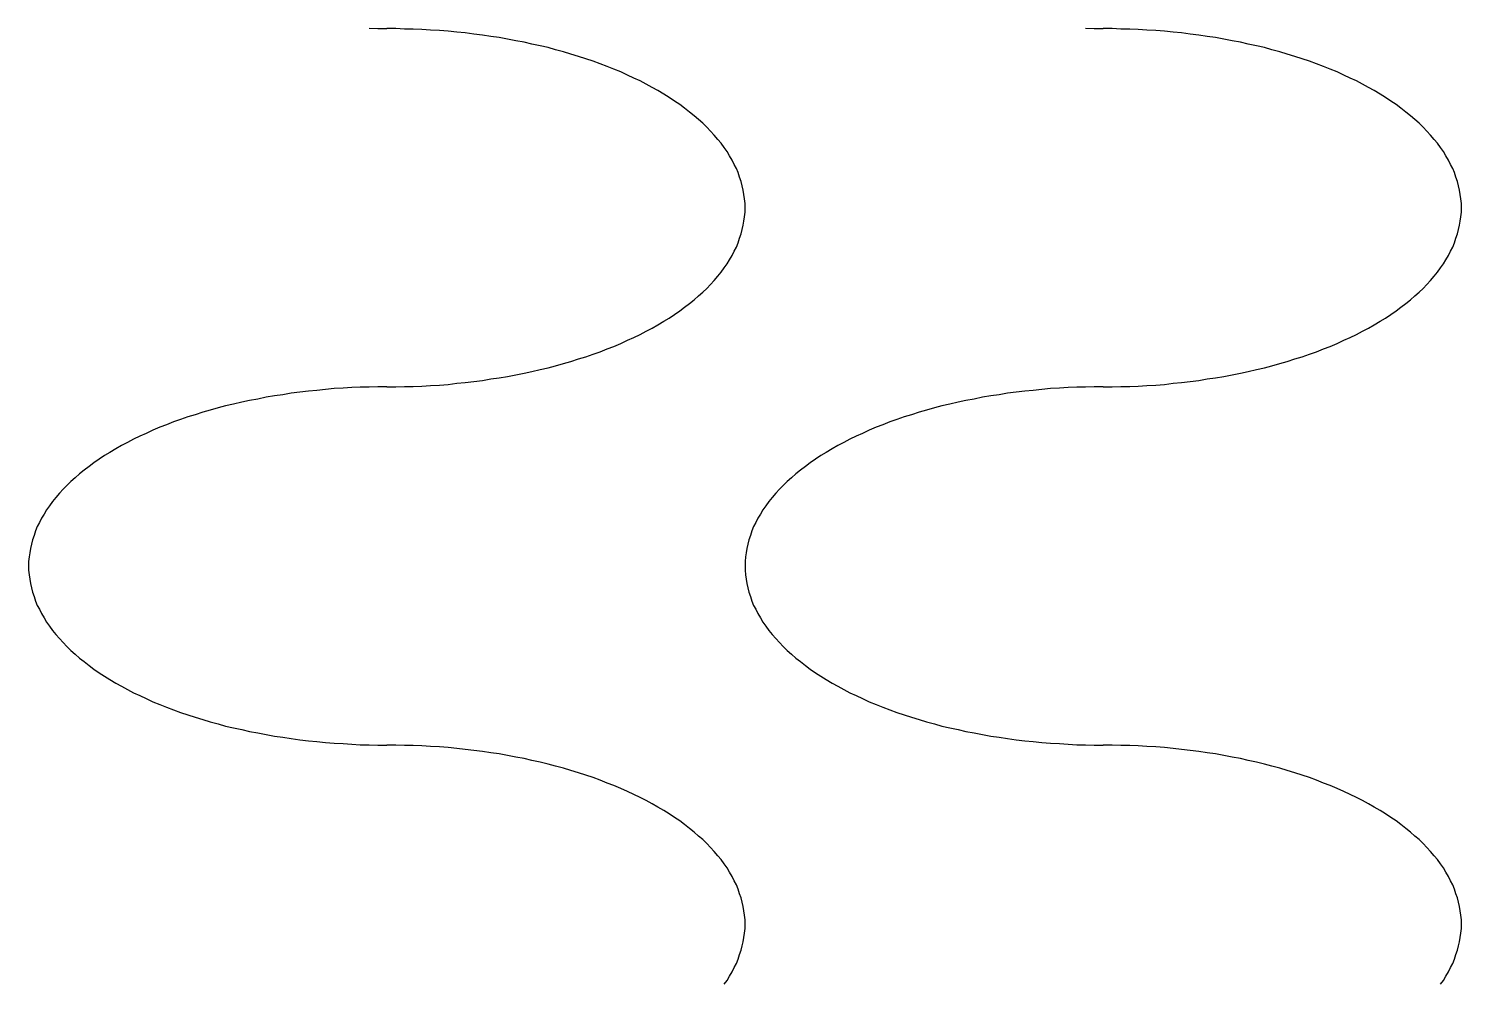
# Model space of a CAD drawing. Extents: x 0 to 40, y 0 to 70.
# Drawn here: x 29.6 to 30, y 56.8337 to 57.1 of the extents above; entities that cross this region are included whole.
import ezdxf

# ---------------------------------------------------------------- set-up
doc = ezdxf.new("R2010")
doc.units = 0
doc.layers.add('AL_FOIL', color=2, linetype='CONTINUOUS')

msp = doc.modelspace()

# ---------------------------------------------------------------- linework, layer by layer
at = {"layer": 'AL_FOIL'}
for p, q in [((29.6951, 57.1001), (29.6975, 57.1)), ((29.6975, 57.1), (29.7, 57.1)), ((29.7025, 57.1), (29.7, 57.1)), ((29.7049, 57.0999), (29.7025, 57.1)), ((29.8951, 57.1001), (29.8975, 57.1)), ((29.8975, 57.1), (29.9, 57.1)), ((29.9025, 57.1), (29.9, 57.1)), ((29.9049, 57.0999), (29.9025, 57.1)), ((29.7074, 57.0999), (29.7049, 57.0999)), ((29.7098, 57.0998), (29.7074, 57.0999)), ((29.7122, 57.0996), (29.7098, 57.0998)), ((29.7147, 57.0995), (29.7122, 57.0996)), ((29.7171, 57.0993), (29.7147, 57.0995)), ((29.7195, 57.099), (29.7171, 57.0993)), ((29.7219, 57.0988), (29.7195, 57.099)), ((29.7243, 57.0985), (29.7219, 57.0988)), ((29.7267, 57.0982), (29.7243, 57.0985)), ((29.729, 57.0978), (29.7267, 57.0982)), ((29.7314, 57.0975), (29.729, 57.0978)), ((29.7337, 57.0971), (29.7314, 57.0975)), ((29.736, 57.0966), (29.7337, 57.0971)), ((29.7383, 57.0962), (29.736, 57.0966)), ((29.7405, 57.0957), (29.7383, 57.0962)), ((29.9074, 57.0999), (29.9049, 57.0999)), ((29.9098, 57.0998), (29.9074, 57.0999)), ((29.9122, 57.0996), (29.9098, 57.0998)), ((29.9147, 57.0995), (29.9122, 57.0996)), ((29.9171, 57.0993), (29.9147, 57.0995)), ((29.9195, 57.099), (29.9171, 57.0993)), ((29.9219, 57.0988), (29.9195, 57.099)), ((29.9243, 57.0985), (29.9219, 57.0988)), ((29.9267, 57.0982), (29.9243, 57.0985)), ((29.929, 57.0978), (29.9267, 57.0982)), ((29.9314, 57.0975), (29.929, 57.0978)), ((29.9337, 57.0971), (29.9314, 57.0975)), ((29.936, 57.0966), (29.9337, 57.0971)), ((29.9383, 57.0962), (29.936, 57.0966)), ((29.9405, 57.0957), (29.9383, 57.0962)), ((29.7428, 57.0952), (29.7405, 57.0957)), ((29.745, 57.0947), (29.7428, 57.0952)), ((29.7471, 57.0941), (29.745, 57.0947)), ((29.7493, 57.0935), (29.7471, 57.0941)), ((29.7514, 57.0929), (29.7493, 57.0935)), ((29.7535, 57.0922), (29.7514, 57.0929)), ((29.7556, 57.0916), (29.7535, 57.0922)), ((29.9428, 57.0952), (29.9405, 57.0957)), ((29.945, 57.0947), (29.9428, 57.0952)), ((29.9471, 57.0941), (29.945, 57.0947)), ((29.9493, 57.0935), (29.9471, 57.0941)), ((29.9514, 57.0929), (29.9493, 57.0935)), ((29.9535, 57.0922), (29.9514, 57.0929)), ((29.9556, 57.0916), (29.9535, 57.0922)), ((29.7576, 57.0909), (29.7556, 57.0916)), ((29.7596, 57.0902), (29.7576, 57.0909)), ((29.7615, 57.0894), (29.7596, 57.0902)), ((29.7634, 57.0887), (29.7615, 57.0894)), ((29.7653, 57.0879), (29.7634, 57.0887)), ((29.9576, 57.0909), (29.9556, 57.0916)), ((29.9596, 57.0902), (29.9576, 57.0909)), ((29.9615, 57.0894), (29.9596, 57.0902)), ((29.9634, 57.0887), (29.9615, 57.0894)), ((29.9653, 57.0879), (29.9634, 57.0887)), ((29.7672, 57.087), (29.7653, 57.0879)), ((29.769, 57.0862), (29.7672, 57.087)), ((29.7707, 57.0854), (29.769, 57.0862)), ((29.7724, 57.0845), (29.7707, 57.0854)), ((29.7741, 57.0836), (29.7724, 57.0845)), ((29.9672, 57.087), (29.9653, 57.0879)), ((29.969, 57.0862), (29.9672, 57.087)), ((29.9707, 57.0854), (29.969, 57.0862)), ((29.9724, 57.0845), (29.9707, 57.0854)), ((29.9741, 57.0836), (29.9724, 57.0845)), ((29.7757, 57.0827), (29.7741, 57.0836)), ((29.7773, 57.0817), (29.7757, 57.0827)), ((29.7788, 57.0808), (29.7773, 57.0817)), ((29.7803, 57.0798), (29.7788, 57.0808)), ((29.9757, 57.0827), (29.9741, 57.0836)), ((29.9773, 57.0817), (29.9757, 57.0827)), ((29.9788, 57.0808), (29.9773, 57.0817)), ((29.9803, 57.0798), (29.9788, 57.0808)), ((29.7818, 57.0788), (29.7803, 57.0798)), ((29.7831, 57.0778), (29.7818, 57.0788)), ((29.7845, 57.0767), (29.7831, 57.0778)), ((29.7858, 57.0757), (29.7845, 57.0767)), ((29.9818, 57.0788), (29.9803, 57.0798)), ((29.9831, 57.0778), (29.9818, 57.0788)), ((29.9845, 57.0767), (29.9831, 57.0778)), ((29.9858, 57.0757), (29.9845, 57.0767)), ((29.787, 57.0746), (29.7858, 57.0757)), ((29.7882, 57.0736), (29.787, 57.0746)), ((29.7893, 57.0725), (29.7882, 57.0736)), ((29.7904, 57.0714), (29.7893, 57.0725)), ((29.987, 57.0746), (29.9858, 57.0757)), ((29.9882, 57.0736), (29.987, 57.0746)), ((29.9893, 57.0725), (29.9882, 57.0736)), ((29.9904, 57.0714), (29.9893, 57.0725)), ((29.7914, 57.0703), (29.7904, 57.0714)), ((29.7924, 57.0691), (29.7914, 57.0703)), ((29.7933, 57.068), (29.7924, 57.0691)), ((29.7942, 57.0668), (29.7933, 57.068)), ((29.9914, 57.0703), (29.9904, 57.0714)), ((29.9924, 57.0691), (29.9914, 57.0703)), ((29.9933, 57.068), (29.9924, 57.0691)), ((29.9942, 57.0668), (29.9933, 57.068)), ((29.795, 57.0657), (29.7942, 57.0668)), ((29.7957, 57.0645), (29.795, 57.0657)), ((29.7964, 57.0633), (29.7957, 57.0645)), ((29.995, 57.0657), (29.9942, 57.0668)), ((29.9957, 57.0645), (29.995, 57.0657)), ((29.9964, 57.0633), (29.9957, 57.0645)), ((29.797, 57.0621), (29.7964, 57.0633)), ((29.7976, 57.061), (29.797, 57.0621)), ((29.7981, 57.0598), (29.7976, 57.061)), ((29.997, 57.0621), (29.9964, 57.0633)), ((29.9976, 57.061), (29.997, 57.0621)), ((29.9981, 57.0598), (29.9976, 57.061)), ((29.7985, 57.0585), (29.7981, 57.0598)), ((29.7989, 57.0573), (29.7985, 57.0585)), ((29.7992, 57.0561), (29.7989, 57.0573)), ((29.7995, 57.0549), (29.7992, 57.0561)), ((29.9985, 57.0585), (29.9981, 57.0598)), ((29.9989, 57.0573), (29.9985, 57.0585)), ((29.9992, 57.0561), (29.9989, 57.0573)), ((29.9995, 57.0549), (29.9992, 57.0561)), ((29.7997, 57.0537), (29.7995, 57.0549)), ((29.7999, 57.0525), (29.7997, 57.0537)), ((29.8, 57.0512), (29.7999, 57.0525)), ((29.9997, 57.0537), (29.9995, 57.0549)), ((29.9999, 57.0525), (29.9997, 57.0537)), ((30, 57.0512), (29.9999, 57.0525)), ((29.7999, 57.0475), (29.8, 57.0488)), ((29.8, 57.05), (29.8, 57.0512)), ((29.8, 57.0488), (29.8, 57.05)), ((29.9999, 57.0475), (30, 57.0488)), ((30, 57.05), (30, 57.0512)), ((30, 57.0488), (30, 57.05)), ((29.7992, 57.0439), (29.7995, 57.0451)), ((29.7995, 57.0451), (29.7997, 57.0463)), ((29.7997, 57.0463), (29.7999, 57.0475)), ((29.9992, 57.0439), (29.9995, 57.0451)), ((29.9995, 57.0451), (29.9997, 57.0463)), ((29.9997, 57.0463), (29.9999, 57.0475)), ((29.7976, 57.039), (29.7981, 57.0402)), ((29.7981, 57.0402), (29.7985, 57.0415)), ((29.7985, 57.0415), (29.7989, 57.0427)), ((29.7989, 57.0427), (29.7992, 57.0439)), ((29.9976, 57.039), (29.9981, 57.0402)), ((29.9981, 57.0402), (29.9985, 57.0415)), ((29.9985, 57.0415), (29.9989, 57.0427)), ((29.9989, 57.0427), (29.9992, 57.0439)), ((29.7957, 57.0355), (29.7964, 57.0367)), ((29.7964, 57.0367), (29.797, 57.0379)), ((29.797, 57.0379), (29.7976, 57.039)), ((29.9957, 57.0355), (29.9964, 57.0367)), ((29.9964, 57.0367), (29.997, 57.0379)), ((29.997, 57.0379), (29.9976, 57.039)), ((29.7924, 57.0309), (29.7933, 57.032)), ((29.7933, 57.032), (29.7942, 57.0332)), ((29.7942, 57.0332), (29.795, 57.0343)), ((29.795, 57.0343), (29.7957, 57.0355)), ((29.9924, 57.0309), (29.9933, 57.032)), ((29.9933, 57.032), (29.9942, 57.0332)), ((29.9942, 57.0332), (29.995, 57.0343)), ((29.995, 57.0343), (29.9957, 57.0355)), ((29.7893, 57.0275), (29.7904, 57.0286)), ((29.7904, 57.0286), (29.7914, 57.0297)), ((29.7914, 57.0297), (29.7924, 57.0309)), ((29.9893, 57.0275), (29.9904, 57.0286)), ((29.9904, 57.0286), (29.9914, 57.0297)), ((29.9914, 57.0297), (29.9924, 57.0309)), ((29.7845, 57.0233), (29.7858, 57.0243)), ((29.7858, 57.0243), (29.787, 57.0254)), ((29.787, 57.0254), (29.7882, 57.0264)), ((29.7882, 57.0264), (29.7893, 57.0275)), ((29.9845, 57.0233), (29.9858, 57.0243)), ((29.9858, 57.0243), (29.987, 57.0254)), ((29.987, 57.0254), (29.9882, 57.0264)), ((29.9882, 57.0264), (29.9893, 57.0275)), ((29.7788, 57.0192), (29.7803, 57.0202)), ((29.7803, 57.0202), (29.7818, 57.0212)), ((29.7818, 57.0212), (29.7831, 57.0222)), ((29.7831, 57.0222), (29.7845, 57.0233)), ((29.9788, 57.0192), (29.9803, 57.0202)), ((29.9803, 57.0202), (29.9818, 57.0212)), ((29.9818, 57.0212), (29.9831, 57.0222)), ((29.9831, 57.0222), (29.9845, 57.0233)), ((29.7724, 57.0155), (29.7741, 57.0164)), ((29.7741, 57.0164), (29.7757, 57.0173)), ((29.7757, 57.0173), (29.7773, 57.0183)), ((29.7773, 57.0183), (29.7788, 57.0192)), ((29.9724, 57.0155), (29.9741, 57.0164)), ((29.9741, 57.0164), (29.9757, 57.0173)), ((29.9757, 57.0173), (29.9773, 57.0183)), ((29.9773, 57.0183), (29.9788, 57.0192)), ((29.7634, 57.0113), (29.7653, 57.0121)), ((29.7653, 57.0121), (29.7672, 57.013)), ((29.7672, 57.013), (29.769, 57.0138)), ((29.769, 57.0138), (29.7707, 57.0146)), ((29.7707, 57.0146), (29.7724, 57.0155)), ((29.9634, 57.0113), (29.9653, 57.0121)), ((29.9653, 57.0121), (29.9672, 57.013)), ((29.9672, 57.013), (29.969, 57.0138)), ((29.969, 57.0138), (29.9707, 57.0146)), ((29.9707, 57.0146), (29.9724, 57.0155)), ((29.7535, 57.0078), (29.7556, 57.0084)), ((29.7556, 57.0084), (29.7576, 57.0091)), ((29.7576, 57.0091), (29.7596, 57.0098)), ((29.7596, 57.0098), (29.7615, 57.0106)), ((29.7615, 57.0106), (29.7634, 57.0113)), ((29.9535, 57.0078), (29.9556, 57.0084)), ((29.9556, 57.0084), (29.9576, 57.0091)), ((29.9576, 57.0091), (29.9596, 57.0098)), ((29.9596, 57.0098), (29.9615, 57.0106)), ((29.9615, 57.0106), (29.9634, 57.0113)), ((29.7383, 57.0038), (29.7405, 57.0043)), ((29.7405, 57.0043), (29.7428, 57.0048)), ((29.7428, 57.0048), (29.745, 57.0053)), ((29.745, 57.0053), (29.7471, 57.0059)), ((29.7471, 57.0059), (29.7493, 57.0065)), ((29.7493, 57.0065), (29.7514, 57.0071)), ((29.7514, 57.0071), (29.7535, 57.0078)), ((29.9383, 57.0038), (29.9405, 57.0043)), ((29.9405, 57.0043), (29.9428, 57.0048)), ((29.9428, 57.0048), (29.945, 57.0053)), ((29.945, 57.0053), (29.9471, 57.0059)), ((29.9471, 57.0059), (29.9493, 57.0065)), ((29.9493, 57.0065), (29.9514, 57.0071)), ((29.9514, 57.0071), (29.9535, 57.0078)), ((29.6975, 57), (29.6951, 56.9999)), ((29.7, 57), (29.6975, 57)), ((29.7, 57), (29.7025, 57)), ((29.7025, 57), (29.7049, 57.0001)), ((29.7049, 57.0001), (29.7074, 57.0001)), ((29.7074, 57.0001), (29.7098, 57.0002)), ((29.7098, 57.0002), (29.7122, 57.0004)), ((29.7122, 57.0004), (29.7147, 57.0005)), ((29.7147, 57.0005), (29.7171, 57.0007)), ((29.7171, 57.0007), (29.7195, 57.001)), ((29.7195, 57.001), (29.7219, 57.0012)), ((29.7219, 57.0012), (29.7243, 57.0015)), ((29.7243, 57.0015), (29.7267, 57.0018)), ((29.7267, 57.0018), (29.729, 57.0022)), ((29.729, 57.0022), (29.7314, 57.0025)), ((29.7314, 57.0025), (29.7337, 57.0029)), ((29.7337, 57.0029), (29.736, 57.0034)), ((29.736, 57.0034), (29.7383, 57.0038)), ((29.8975, 57), (29.8951, 56.9999)), ((29.9, 57), (29.8975, 57)), ((29.9, 57), (29.9025, 57)), ((29.9025, 57), (29.9049, 57.0001)), ((29.9049, 57.0001), (29.9074, 57.0001)), ((29.9074, 57.0001), (29.9098, 57.0002)), ((29.9098, 57.0002), (29.9122, 57.0004)), ((29.9122, 57.0004), (29.9147, 57.0005)), ((29.9147, 57.0005), (29.9171, 57.0007)), ((29.9171, 57.0007), (29.9195, 57.001)), ((29.9195, 57.001), (29.9219, 57.0012)), ((29.9219, 57.0012), (29.9243, 57.0015)), ((29.9243, 57.0015), (29.9267, 57.0018)), ((29.9267, 57.0018), (29.929, 57.0022)), ((29.929, 57.0022), (29.9314, 57.0025)), ((29.9314, 57.0025), (29.9337, 57.0029)), ((29.9337, 57.0029), (29.936, 57.0034)), ((29.936, 57.0034), (29.9383, 57.0038)), ((29.6617, 56.9962), (29.6595, 56.9957)), ((29.664, 56.9966), (29.6617, 56.9962)), ((29.6663, 56.9971), (29.664, 56.9966)), ((29.6686, 56.9975), (29.6663, 56.9971)), ((29.671, 56.9978), (29.6686, 56.9975)), ((29.6733, 56.9982), (29.671, 56.9978)), ((29.6757, 56.9985), (29.6733, 56.9982)), ((29.6781, 56.9988), (29.6757, 56.9985)), ((29.6805, 56.999), (29.6781, 56.9988)), ((29.6829, 56.9993), (29.6805, 56.999)), ((29.6853, 56.9995), (29.6829, 56.9993)), ((29.6878, 56.9996), (29.6853, 56.9995)), ((29.6902, 56.9998), (29.6878, 56.9996)), ((29.6926, 56.9999), (29.6902, 56.9998)), ((29.6951, 56.9999), (29.6926, 56.9999)), ((29.8617, 56.9962), (29.8595, 56.9957)), ((29.864, 56.9966), (29.8617, 56.9962)), ((29.8663, 56.9971), (29.864, 56.9966)), ((29.8686, 56.9975), (29.8663, 56.9971)), ((29.871, 56.9978), (29.8686, 56.9975)), ((29.8733, 56.9982), (29.871, 56.9978)), ((29.8757, 56.9985), (29.8733, 56.9982)), ((29.8781, 56.9988), (29.8757, 56.9985)), ((29.8805, 56.999), (29.8781, 56.9988)), ((29.8829, 56.9993), (29.8805, 56.999)), ((29.8853, 56.9995), (29.8829, 56.9993)), ((29.8878, 56.9996), (29.8853, 56.9995)), ((29.8902, 56.9998), (29.8878, 56.9996)), ((29.8926, 56.9999), (29.8902, 56.9998)), ((29.8951, 56.9999), (29.8926, 56.9999)), ((29.6465, 56.9922), (29.6444, 56.9916)), ((29.6486, 56.9929), (29.6465, 56.9922)), ((29.6507, 56.9935), (29.6486, 56.9929)), ((29.6529, 56.9941), (29.6507, 56.9935)), ((29.655, 56.9947), (29.6529, 56.9941)), ((29.6572, 56.9952), (29.655, 56.9947)), ((29.6595, 56.9957), (29.6572, 56.9952)), ((29.8465, 56.9922), (29.8444, 56.9916)), ((29.8486, 56.9929), (29.8465, 56.9922)), ((29.8507, 56.9935), (29.8486, 56.9929)), ((29.8529, 56.9941), (29.8507, 56.9935)), ((29.855, 56.9947), (29.8529, 56.9941)), ((29.8572, 56.9952), (29.855, 56.9947)), ((29.8595, 56.9957), (29.8572, 56.9952)), ((29.6366, 56.9887), (29.6347, 56.9879)), ((29.6385, 56.9894), (29.6366, 56.9887)), ((29.6404, 56.9902), (29.6385, 56.9894)), ((29.6424, 56.9909), (29.6404, 56.9902)), ((29.6444, 56.9916), (29.6424, 56.9909)), ((29.8366, 56.9887), (29.8347, 56.9879)), ((29.8385, 56.9894), (29.8366, 56.9887)), ((29.8404, 56.9902), (29.8385, 56.9894)), ((29.8424, 56.9909), (29.8404, 56.9902)), ((29.8444, 56.9916), (29.8424, 56.9909)), ((29.6276, 56.9845), (29.6259, 56.9836)), ((29.6293, 56.9854), (29.6276, 56.9845)), ((29.631, 56.9862), (29.6293, 56.9854)), ((29.6328, 56.987), (29.631, 56.9862)), ((29.6347, 56.9879), (29.6328, 56.987)), ((29.8276, 56.9845), (29.8259, 56.9836)), ((29.8293, 56.9854), (29.8276, 56.9845)), ((29.831, 56.9862), (29.8293, 56.9854)), ((29.8328, 56.987), (29.831, 56.9862)), ((29.8347, 56.9879), (29.8328, 56.987)), ((29.6212, 56.9808), (29.6197, 56.9798)), ((29.6227, 56.9817), (29.6212, 56.9808)), ((29.6243, 56.9827), (29.6227, 56.9817)), ((29.6259, 56.9836), (29.6243, 56.9827)), ((29.8212, 56.9808), (29.8197, 56.9798)), ((29.8227, 56.9817), (29.8212, 56.9808)), ((29.8243, 56.9827), (29.8227, 56.9817)), ((29.8259, 56.9836), (29.8243, 56.9827)), ((29.6155, 56.9767), (29.6142, 56.9757)), ((29.6169, 56.9778), (29.6155, 56.9767)), ((29.6182, 56.9788), (29.6169, 56.9778)), ((29.6197, 56.9798), (29.6182, 56.9788)), ((29.8155, 56.9767), (29.8142, 56.9757)), ((29.8169, 56.9778), (29.8155, 56.9767)), ((29.8182, 56.9788), (29.8169, 56.9778)), ((29.8197, 56.9798), (29.8182, 56.9788)), ((29.6107, 56.9725), (29.6096, 56.9714)), ((29.6118, 56.9736), (29.6107, 56.9725)), ((29.613, 56.9746), (29.6118, 56.9736)), ((29.6142, 56.9757), (29.613, 56.9746)), ((29.8107, 56.9725), (29.8096, 56.9714)), ((29.8118, 56.9736), (29.8107, 56.9725)), ((29.813, 56.9746), (29.8118, 56.9736)), ((29.8142, 56.9757), (29.813, 56.9746)), ((29.6067, 56.968), (29.6058, 56.9668)), ((29.6076, 56.9691), (29.6067, 56.968)), ((29.6086, 56.9703), (29.6076, 56.9691)), ((29.6096, 56.9714), (29.6086, 56.9703)), ((29.8067, 56.968), (29.8058, 56.9668)), ((29.8076, 56.9691), (29.8067, 56.968)), ((29.8086, 56.9703), (29.8076, 56.9691)), ((29.8096, 56.9714), (29.8086, 56.9703)), ((29.6043, 56.9645), (29.6036, 56.9633)), ((29.605, 56.9657), (29.6043, 56.9645)), ((29.6058, 56.9668), (29.605, 56.9657)), ((29.8043, 56.9645), (29.8036, 56.9633)), ((29.805, 56.9657), (29.8043, 56.9645)), ((29.8058, 56.9668), (29.805, 56.9657)), ((29.6024, 56.961), (29.6019, 56.9598)), ((29.603, 56.9621), (29.6024, 56.961)), ((29.6036, 56.9633), (29.603, 56.9621)), ((29.8024, 56.961), (29.8019, 56.9598)), ((29.803, 56.9621), (29.8024, 56.961)), ((29.8036, 56.9633), (29.803, 56.9621)), ((29.6008, 56.9561), (29.6005, 56.9549)), ((29.6011, 56.9573), (29.6008, 56.9561)), ((29.6015, 56.9585), (29.6011, 56.9573)), ((29.6019, 56.9598), (29.6015, 56.9585)), ((29.8008, 56.9561), (29.8005, 56.9549)), ((29.8011, 56.9573), (29.8008, 56.9561)), ((29.8015, 56.9585), (29.8011, 56.9573)), ((29.8019, 56.9598), (29.8015, 56.9585)), ((29.6001, 56.9525), (29.6, 56.9512)), ((29.6003, 56.9537), (29.6001, 56.9525)), ((29.6005, 56.9549), (29.6003, 56.9537)), ((29.8001, 56.9525), (29.8, 56.9512)), ((29.8003, 56.9537), (29.8001, 56.9525)), ((29.8005, 56.9549), (29.8003, 56.9537)), ((29.6, 56.9512), (29.6, 56.95)), ((29.6, 56.95), (29.6, 56.9488)), ((29.6, 56.9488), (29.6001, 56.9475)), ((29.8, 56.9512), (29.8, 56.95)), ((29.8, 56.95), (29.8, 56.9488)), ((29.8, 56.9488), (29.8001, 56.9475)), ((29.6001, 56.9475), (29.6003, 56.9463)), ((29.6003, 56.9463), (29.6005, 56.9451)), ((29.6005, 56.9451), (29.6008, 56.9439)), ((29.8001, 56.9475), (29.8003, 56.9463)), ((29.8003, 56.9463), (29.8005, 56.9451)), ((29.8005, 56.9451), (29.8008, 56.9439)), ((29.6008, 56.9439), (29.6011, 56.9427)), ((29.6011, 56.9427), (29.6015, 56.9415)), ((29.6015, 56.9415), (29.6019, 56.9402)), ((29.6019, 56.9402), (29.6024, 56.939)), ((29.8008, 56.9439), (29.8011, 56.9427)), ((29.8011, 56.9427), (29.8015, 56.9415)), ((29.8015, 56.9415), (29.8019, 56.9402)), ((29.8019, 56.9402), (29.8024, 56.939)), ((29.6024, 56.939), (29.603, 56.9379)), ((29.603, 56.9379), (29.6036, 56.9367)), ((29.6036, 56.9367), (29.6043, 56.9355)), ((29.8024, 56.939), (29.803, 56.9379)), ((29.803, 56.9379), (29.8036, 56.9367)), ((29.8036, 56.9367), (29.8043, 56.9355)), ((29.6043, 56.9355), (29.605, 56.9343)), ((29.605, 56.9343), (29.6058, 56.9332)), ((29.6058, 56.9332), (29.6067, 56.932)), ((29.6067, 56.932), (29.6076, 56.9309)), ((29.8043, 56.9355), (29.805, 56.9343)), ((29.805, 56.9343), (29.8058, 56.9332)), ((29.8058, 56.9332), (29.8067, 56.932)), ((29.8067, 56.932), (29.8076, 56.9309)), ((29.6076, 56.9309), (29.6086, 56.9297)), ((29.6086, 56.9297), (29.6096, 56.9286)), ((29.6096, 56.9286), (29.6107, 56.9275)), ((29.8076, 56.9309), (29.8086, 56.9297)), ((29.8086, 56.9297), (29.8096, 56.9286)), ((29.8096, 56.9286), (29.8107, 56.9275)), ((29.6107, 56.9275), (29.6118, 56.9264)), ((29.6118, 56.9264), (29.613, 56.9254)), ((29.613, 56.9254), (29.6142, 56.9243)), ((29.6142, 56.9243), (29.6155, 56.9233)), ((29.8107, 56.9275), (29.8118, 56.9264)), ((29.8118, 56.9264), (29.813, 56.9254)), ((29.813, 56.9254), (29.8142, 56.9243)), ((29.8142, 56.9243), (29.8155, 56.9233)), ((29.6155, 56.9233), (29.6169, 56.9222)), ((29.6169, 56.9222), (29.6182, 56.9212)), ((29.6182, 56.9212), (29.6197, 56.9202)), ((29.6197, 56.9202), (29.6212, 56.9192)), ((29.8155, 56.9233), (29.8169, 56.9222)), ((29.8169, 56.9222), (29.8182, 56.9212)), ((29.8182, 56.9212), (29.8197, 56.9202)), ((29.8197, 56.9202), (29.8212, 56.9192)), ((29.6212, 56.9192), (29.6227, 56.9183)), ((29.6227, 56.9183), (29.6243, 56.9173)), ((29.6243, 56.9173), (29.6259, 56.9164)), ((29.6259, 56.9164), (29.6276, 56.9155)), ((29.8212, 56.9192), (29.8227, 56.9183)), ((29.8227, 56.9183), (29.8243, 56.9173)), ((29.8243, 56.9173), (29.8259, 56.9164)), ((29.8259, 56.9164), (29.8276, 56.9155)), ((29.6276, 56.9155), (29.6293, 56.9146)), ((29.6293, 56.9146), (29.631, 56.9138)), ((29.631, 56.9138), (29.6328, 56.913)), ((29.6328, 56.913), (29.6347, 56.9121)), ((29.6347, 56.9121), (29.6366, 56.9113)), ((29.8276, 56.9155), (29.8293, 56.9146)), ((29.8293, 56.9146), (29.831, 56.9138)), ((29.831, 56.9138), (29.8328, 56.913)), ((29.8328, 56.913), (29.8347, 56.9121)), ((29.8347, 56.9121), (29.8366, 56.9113)), ((29.6366, 56.9113), (29.6385, 56.9106)), ((29.6385, 56.9106), (29.6404, 56.9098)), ((29.6404, 56.9098), (29.6424, 56.9091)), ((29.6424, 56.9091), (29.6444, 56.9084)), ((29.6444, 56.9084), (29.6465, 56.9078)), ((29.8366, 56.9113), (29.8385, 56.9106)), ((29.8385, 56.9106), (29.8404, 56.9098)), ((29.8404, 56.9098), (29.8424, 56.9091)), ((29.8424, 56.9091), (29.8444, 56.9084)), ((29.8444, 56.9084), (29.8465, 56.9078)), ((29.6465, 56.9078), (29.6486, 56.9071)), ((29.6486, 56.9071), (29.6507, 56.9065)), ((29.6507, 56.9065), (29.6529, 56.9059)), ((29.6529, 56.9059), (29.655, 56.9053)), ((29.655, 56.9053), (29.6572, 56.9048)), ((29.6572, 56.9048), (29.6595, 56.9043)), ((29.6595, 56.9043), (29.6617, 56.9038)), ((29.8465, 56.9078), (29.8486, 56.9071)), ((29.8486, 56.9071), (29.8507, 56.9065)), ((29.8507, 56.9065), (29.8529, 56.9059)), ((29.8529, 56.9059), (29.855, 56.9053)), ((29.855, 56.9053), (29.8572, 56.9048)), ((29.8572, 56.9048), (29.8595, 56.9043)), ((29.8595, 56.9043), (29.8617, 56.9038)), ((29.6617, 56.9038), (29.664, 56.9034)), ((29.664, 56.9034), (29.6663, 56.9029)), ((29.6663, 56.9029), (29.6686, 56.9025)), ((29.6686, 56.9025), (29.671, 56.9022)), ((29.671, 56.9022), (29.6733, 56.9018)), ((29.6733, 56.9018), (29.6757, 56.9015)), ((29.6757, 56.9015), (29.6781, 56.9012)), ((29.6781, 56.9012), (29.6805, 56.901)), ((29.6805, 56.901), (29.6829, 56.9007)), ((29.6829, 56.9007), (29.6853, 56.9005)), ((29.6853, 56.9005), (29.6878, 56.9004)), ((29.6878, 56.9004), (29.6902, 56.9002)), ((29.6902, 56.9002), (29.6926, 56.9001)), ((29.6926, 56.9001), (29.6951, 56.9001)), ((29.6951, 56.9001), (29.6975, 56.9)), ((29.6975, 56.9), (29.7, 56.9)), ((29.7025, 56.9), (29.7, 56.9)), ((29.7049, 56.8999), (29.7025, 56.9)), ((29.8617, 56.9038), (29.864, 56.9034)), ((29.864, 56.9034), (29.8663, 56.9029)), ((29.8663, 56.9029), (29.8686, 56.9025)), ((29.8686, 56.9025), (29.871, 56.9022)), ((29.871, 56.9022), (29.8733, 56.9018)), ((29.8733, 56.9018), (29.8757, 56.9015)), ((29.8757, 56.9015), (29.8781, 56.9012)), ((29.8781, 56.9012), (29.8805, 56.901)), ((29.8805, 56.901), (29.8829, 56.9007)), ((29.8829, 56.9007), (29.8853, 56.9005)), ((29.8853, 56.9005), (29.8878, 56.9004)), ((29.8878, 56.9004), (29.8902, 56.9002)), ((29.8902, 56.9002), (29.8926, 56.9001)), ((29.8926, 56.9001), (29.8951, 56.9001)), ((29.8951, 56.9001), (29.8975, 56.9)), ((29.8975, 56.9), (29.9, 56.9)), ((29.9025, 56.9), (29.9, 56.9)), ((29.9049, 56.8999), (29.9025, 56.9)), ((29.7074, 56.8999), (29.7049, 56.8999)), ((29.7098, 56.8998), (29.7074, 56.8999)), ((29.7122, 56.8996), (29.7098, 56.8998)), ((29.7147, 56.8995), (29.7122, 56.8996)), ((29.7171, 56.8993), (29.7147, 56.8995)), ((29.7195, 56.899), (29.7171, 56.8993)), ((29.7219, 56.8988), (29.7195, 56.899)), ((29.7243, 56.8985), (29.7219, 56.8988)), ((29.7267, 56.8982), (29.7243, 56.8985)), ((29.729, 56.8978), (29.7267, 56.8982)), ((29.7314, 56.8975), (29.729, 56.8978)), ((29.7337, 56.8971), (29.7314, 56.8975)), ((29.736, 56.8966), (29.7337, 56.8971)), ((29.7383, 56.8962), (29.736, 56.8966)), ((29.7405, 56.8957), (29.7383, 56.8962)), ((29.9074, 56.8999), (29.9049, 56.8999)), ((29.9098, 56.8998), (29.9074, 56.8999)), ((29.9122, 56.8996), (29.9098, 56.8998)), ((29.9147, 56.8995), (29.9122, 56.8996)), ((29.9171, 56.8993), (29.9147, 56.8995)), ((29.9195, 56.899), (29.9171, 56.8993)), ((29.9219, 56.8988), (29.9195, 56.899)), ((29.9243, 56.8985), (29.9219, 56.8988)), ((29.9267, 56.8982), (29.9243, 56.8985)), ((29.929, 56.8978), (29.9267, 56.8982)), ((29.9314, 56.8975), (29.929, 56.8978)), ((29.9337, 56.8971), (29.9314, 56.8975)), ((29.936, 56.8966), (29.9337, 56.8971)), ((29.9383, 56.8962), (29.936, 56.8966)), ((29.9405, 56.8957), (29.9383, 56.8962)), ((29.7428, 56.8952), (29.7405, 56.8957)), ((29.745, 56.8947), (29.7428, 56.8952)), ((29.7471, 56.8941), (29.745, 56.8947)), ((29.7493, 56.8935), (29.7471, 56.8941)), ((29.7514, 56.8929), (29.7493, 56.8935)), ((29.7535, 56.8922), (29.7514, 56.8929)), ((29.7556, 56.8916), (29.7535, 56.8922)), ((29.9428, 56.8952), (29.9405, 56.8957)), ((29.945, 56.8947), (29.9428, 56.8952)), ((29.9471, 56.8941), (29.945, 56.8947)), ((29.9493, 56.8935), (29.9471, 56.8941)), ((29.9514, 56.8929), (29.9493, 56.8935)), ((29.9535, 56.8922), (29.9514, 56.8929)), ((29.9556, 56.8916), (29.9535, 56.8922)), ((29.7576, 56.8909), (29.7556, 56.8916)), ((29.7596, 56.8902), (29.7576, 56.8909)), ((29.7615, 56.8894), (29.7596, 56.8902)), ((29.7634, 56.8887), (29.7615, 56.8894)), ((29.7653, 56.8879), (29.7634, 56.8887)), ((29.9576, 56.8909), (29.9556, 56.8916)), ((29.9596, 56.8902), (29.9576, 56.8909)), ((29.9615, 56.8894), (29.9596, 56.8902)), ((29.9634, 56.8887), (29.9615, 56.8894)), ((29.9653, 56.8879), (29.9634, 56.8887)), ((29.7672, 56.887), (29.7653, 56.8879)), ((29.769, 56.8862), (29.7672, 56.887)), ((29.7707, 56.8854), (29.769, 56.8862)), ((29.7724, 56.8845), (29.7707, 56.8854)), ((29.7741, 56.8836), (29.7724, 56.8845)), ((29.9672, 56.887), (29.9653, 56.8879)), ((29.969, 56.8862), (29.9672, 56.887)), ((29.9707, 56.8854), (29.969, 56.8862)), ((29.9724, 56.8845), (29.9707, 56.8854)), ((29.9741, 56.8836), (29.9724, 56.8845)), ((29.7757, 56.8827), (29.7741, 56.8836)), ((29.7773, 56.8817), (29.7757, 56.8827)), ((29.7788, 56.8808), (29.7773, 56.8817)), ((29.7803, 56.8798), (29.7788, 56.8808)), ((29.9757, 56.8827), (29.9741, 56.8836)), ((29.9773, 56.8817), (29.9757, 56.8827)), ((29.9788, 56.8808), (29.9773, 56.8817)), ((29.9803, 56.8798), (29.9788, 56.8808)), ((29.7818, 56.8788), (29.7803, 56.8798)), ((29.7831, 56.8778), (29.7818, 56.8788)), ((29.7845, 56.8767), (29.7831, 56.8778)), ((29.7858, 56.8757), (29.7845, 56.8767)), ((29.9818, 56.8788), (29.9803, 56.8798)), ((29.9831, 56.8778), (29.9818, 56.8788)), ((29.9845, 56.8767), (29.9831, 56.8778)), ((29.9858, 56.8757), (29.9845, 56.8767)), ((29.787, 56.8746), (29.7858, 56.8757)), ((29.7882, 56.8736), (29.787, 56.8746)), ((29.7893, 56.8725), (29.7882, 56.8736)), ((29.7904, 56.8714), (29.7893, 56.8725)), ((29.987, 56.8746), (29.9858, 56.8757)), ((29.9882, 56.8736), (29.987, 56.8746)), ((29.9893, 56.8725), (29.9882, 56.8736)), ((29.9904, 56.8714), (29.9893, 56.8725)), ((29.7914, 56.8703), (29.7904, 56.8714)), ((29.7924, 56.8691), (29.7914, 56.8703)), ((29.7933, 56.868), (29.7924, 56.8691)), ((29.7942, 56.8668), (29.7933, 56.868)), ((29.9914, 56.8703), (29.9904, 56.8714)), ((29.9924, 56.8691), (29.9914, 56.8703)), ((29.9933, 56.868), (29.9924, 56.8691)), ((29.9942, 56.8668), (29.9933, 56.868)), ((29.795, 56.8657), (29.7942, 56.8668)), ((29.7957, 56.8645), (29.795, 56.8657)), ((29.7964, 56.8633), (29.7957, 56.8645)), ((29.995, 56.8657), (29.9942, 56.8668)), ((29.9957, 56.8645), (29.995, 56.8657)), ((29.9964, 56.8633), (29.9957, 56.8645)), ((29.797, 56.8621), (29.7964, 56.8633)), ((29.7976, 56.861), (29.797, 56.8621)), ((29.7981, 56.8598), (29.7976, 56.861)), ((29.997, 56.8621), (29.9964, 56.8633)), ((29.9976, 56.861), (29.997, 56.8621)), ((29.9981, 56.8598), (29.9976, 56.861)), ((29.7985, 56.8585), (29.7981, 56.8598)), ((29.7989, 56.8573), (29.7985, 56.8585)), ((29.7992, 56.8561), (29.7989, 56.8573)), ((29.7995, 56.8549), (29.7992, 56.8561)), ((29.9985, 56.8585), (29.9981, 56.8598)), ((29.9989, 56.8573), (29.9985, 56.8585)), ((29.9992, 56.8561), (29.9989, 56.8573)), ((29.9995, 56.8549), (29.9992, 56.8561)), ((29.7997, 56.8537), (29.7995, 56.8549)), ((29.7999, 56.8525), (29.7997, 56.8537)), ((29.8, 56.8512), (29.7999, 56.8525)), ((29.9997, 56.8537), (29.9995, 56.8549)), ((29.9999, 56.8525), (29.9997, 56.8537)), ((30, 56.8512), (29.9999, 56.8525)), ((29.7999, 56.8475), (29.8, 56.8488)), ((29.8, 56.85), (29.8, 56.8512)), ((29.8, 56.8488), (29.8, 56.85)), ((29.9999, 56.8475), (30, 56.8488)), ((30, 56.85), (30, 56.8512)), ((30, 56.8488), (30, 56.85)), ((29.7992, 56.8439), (29.7995, 56.8451)), ((29.7995, 56.8451), (29.7997, 56.8463)), ((29.7997, 56.8463), (29.7999, 56.8475)), ((29.9992, 56.8439), (29.9995, 56.8451)), ((29.9995, 56.8451), (29.9997, 56.8463)), ((29.9997, 56.8463), (29.9999, 56.8475)), ((29.7976, 56.839), (29.7981, 56.8402)), ((29.7981, 56.8402), (29.7985, 56.8415)), ((29.7985, 56.8415), (29.7989, 56.8427)), ((29.7989, 56.8427), (29.7992, 56.8439)), ((29.9976, 56.839), (29.9981, 56.8402)), ((29.9981, 56.8402), (29.9985, 56.8415)), ((29.9985, 56.8415), (29.9989, 56.8427)), ((29.9989, 56.8427), (29.9992, 56.8439)), ((29.7957, 56.8355), (29.7964, 56.8367)), ((29.7964, 56.8367), (29.797, 56.8379)), ((29.797, 56.8379), (29.7976, 56.839)), ((29.9957, 56.8355), (29.9964, 56.8367)), ((29.9964, 56.8367), (29.997, 56.8379)), ((29.997, 56.8379), (29.9976, 56.839)), ((29.7942, 56.8332), (29.795, 56.8343)), ((29.795, 56.8343), (29.7957, 56.8355)), ((29.9942, 56.8332), (29.995, 56.8343)), ((29.995, 56.8343), (29.9957, 56.8355))]:
    msp.add_line(p, q, dxfattribs=at)

doc.saveas('drawing.dxf')
